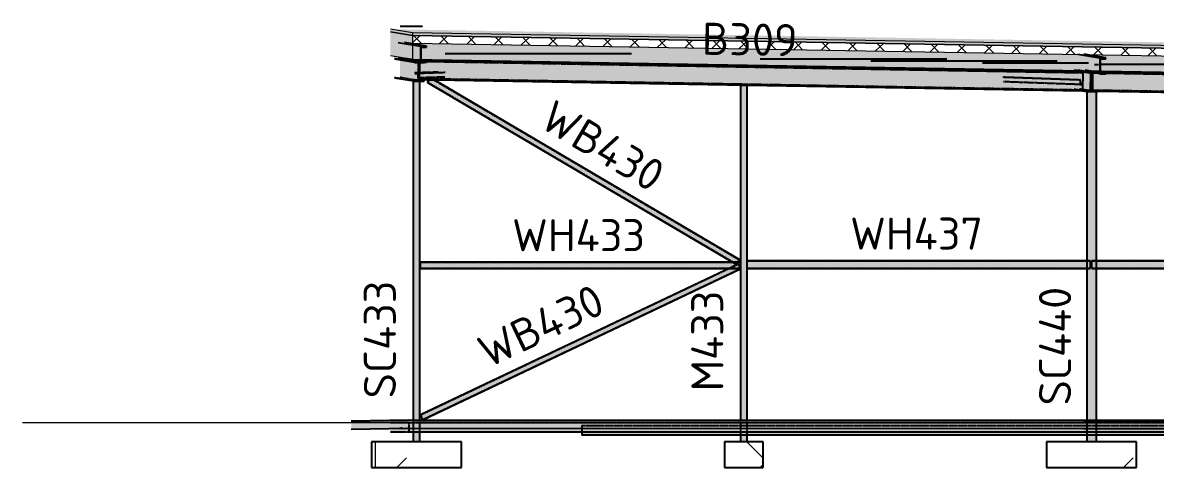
# Model space of a CAD drawing. Header units: millimetres. Extents: x 632 to 524205, y -3890 to 20851.
# Drawn here: x 419485 to 437117, y 4500 to 11428 of the extents above; entities that cross this region are included whole.
import ezdxf

# ---------------------------------------------------------------- set-up
doc = ezdxf.new("R2010")
doc.units = ezdxf.units.MM
for name, pattern in [('Dash', [7, 5, -2]), ('Hidden Double', [7, 5, -2]), ('Hidden Half', [3, 2, -1])]:
    doc.linetypes.add(name, pattern=pattern)
for name, color, linetype, lineweight in [('A-230-H-FLOOR', 190, 'Continuous', 13), ('A-230-M_FLOOR', 192, 'Continuous', 13), ('A-230-MH_FLOOR', 190, 'Hidden Double', 13), ('A-270-M_ROOF', 132, 'Continuous', 13), ('S-160-M_FOUND', 171, 'Continuous', 13), ('S-160-MH_FOUND', 171, 'Hidden Half', 13), ('S-280-A_COLUMN', 171, 'Continuous', 18), ('S-280-A_STRUCT_FRAME', 2, 'Continuous', 18), ('S-280-M_COLUMN', 52, 'Continuous', 13), ('S-280-M_STRUCT_FRAME', 12, 'Continuous', 13), ('S-280-MH_COLUMN', 52, 'Hidden Half', 13), ('Z-230-A_LEVEL', 51, 'Continuous', 13)]:
    doc.layers.add(name, color=color, linetype=linetype, lineweight=lineweight)
doc.styles.add('ISOCPEUR_2', font='isocpeur.ttf', dxfattribs={"height": 500})
pattern_1 = [(45, (-2350522.9, 0), (-1414.214, 0), [750, -3000]), (45, (-2349522.9, 1000), (-1414.214, 0), [750, -3000]), (45, (-2348522.9, -300), (-1414.214, 0), [250, -2000]), (90, (-2348522.9, 500), (-500, 500), [500, -2000]), (315, (-2348523, 1000), (0, 2828.43), [500, -3000]), (0, (-2349523, 1000), (2000, 2000), [300, -1000]), (0, (-2352023, 2000), (2000, 2000), [300, -2000])]

# ---------------------------------------------------------------- blocks, each defined once
blk = doc.blocks.new('25021-APA-ZZ-ZZ-M3-AR-000001_V3_rvt-5-S6_501-SECTION 6B')
at = {"layer": 'A-270-M_ROOF', "lineweight": 5, "transparency": 33554432}
for color, points in [(9, [(-2298922, 9609), (-2299266, 9665), (-2396617, 11326), (-2396273, 11270), (-2300735, 9640)]), (9, [(-2396273, 11230), (-2396273, 11270), (-2396617, 11326), (-2396617, 11286)]), (10, [(-2298922, 9569), (-2299266, 9624), (-2396617, 11286), (-2396273, 11230), (-2300735, 9600)]), (254, [(-2396495, 10895), (-2396495, 11118), (-2396400, 11117), (-2396273, 11096), (-2396273, 11230), (-2396617, 11286), (-2396617, 10915), (-2396525, 10900)])]:
    blk.add_hatch(color=color, dxfattribs=at).paths.add_polyline_path(points)
at = {"layer": 'A-270-M_ROOF', "transparency": 33554432}
blk.add_hatch(color=9, dxfattribs=at).paths.add_polyline_path([(-2298922, 9569), (-2298922, 9609), (-2396272, 11270), (-2396272, 11230), (-2300735, 9600)])
at = {"layer": 'A-270-M_ROOF', "lineweight": 5}
h = blk.add_hatch(dxfattribs=at)
h.set_pattern_fill('FP_23', angle=135, style=0, pattern_type=2)
h.set_pattern_definition([(44.022, (-2350522.92, 5e-07), (-208.4804, 215.7219), []), (134.0225, (-2350522.92, 5e-07), (-215.7202, -208.4822), [])])
h.paths.add_polyline_path([(-2298922, 9449), (-2298922, 9569), (-2396272, 11230), (-2396272, 11110), (-2385919, 10933), (-2385919, 10938), (-2385823, 10936), (-2385792, 10931), (-2375342, 10753), (-2375342, 10757), (-2375247, 10756), (-2375216, 10751), (-2364766, 10572), (-2364766, 10577), (-2364671, 10575), (-2364640, 10570), (-2354190, 10392), (-2354190, 10396), (-2354095, 10395), (-2354063, 10390), (-2343614, 10211), (-2343614, 10216), (-2343518, 10214), (-2343487, 10209), (-2333037, 10031), (-2333037, 10036), (-2332942, 10034), (-2332911, 10029), (-2326920, 9927), (-2326920, 9931), (-2326826, 9930), (-2326797, 9925), (-2300735, 9480)])
at = {"layer": 'A-270-M_ROOF', "lineweight": 5, "transparency": 33554432}
h = blk.add_hatch(color=254, dxfattribs=at)
h.paths.add_polyline_path([(-2298922, 9199), (-2298922, 9449), (-2320900, 9824), (-2320688, 9772), (-2320688, 9757), (-2320772, 9757), (-2320772, 9571), (-2315326, 9478), (-2315326, 9727), (-2315235, 9726), (-2315076, 9674), (-2315076, 9659), (-2315159, 9659), (-2315159, 9476), (-2307126, 9339), (-2307126, 9585), (-2307035, 9584), (-2306876, 9532), (-2306876, 9517), (-2306959, 9517), (-2306959, 9336), (-2303074, 9269), (-2303074, 9511), (-2302983, 9510), (-2302733, 9457), (-2302733, 9442), (-2302817, 9442), (-2302816, 9265), (-2300735, 9229)])
h.paths.add_polyline_path([(-2320999, 9576), (-2320999, 9826), (-2326797, 9925), (-2326546, 9876), (-2326546, 9861), (-2326631, 9861), (-2326631, 9671), (-2321015, 9576)])
h.paths.add_polyline_path([(-2326998, 9678), (-2326998, 9682), (-2326920, 9682), (-2326920, 9927), (-2332911, 10029), (-2332598, 9978), (-2332598, 9963), (-2332685, 9963), (-2332685, 9775), (-2327193, 9681)])
h.paths.add_polyline_path([(-2333118, 9782), (-2333118, 9787), (-2333037, 9787), (-2333037, 10031), (-2343487, 10209), (-2343174, 10159), (-2343174, 10144), (-2343261, 10144), (-2343261, 9955), (-2333328, 9786)])
h.paths.add_polyline_path([(-2343694, 9962), (-2343694, 9967), (-2343614, 9967), (-2343614, 10211), (-2354063, 10390), (-2353750, 10339), (-2353750, 10324), (-2353837, 10324), (-2353837, 10136), (-2343898, 9966)])
h.paths.add_polyline_path([(-2354270, 10143), (-2354270, 10147), (-2354190, 10147), (-2354190, 10392), (-2364640, 10570), (-2364327, 10520), (-2364327, 10505), (-2364413, 10505), (-2364413, 10316), (-2354466, 10146)])
h.paths.add_polyline_path([(-2364846, 10323), (-2364846, 10328), (-2364766, 10328), (-2364766, 10572), (-2375216, 10751), (-2374903, 10700), (-2374903, 10685), (-2374990, 10685), (-2374990, 10496), (-2365032, 10327)])
h.paths.add_polyline_path([(-2375423, 10504), (-2375423, 10508), (-2375342, 10508), (-2375342, 10753), (-2385792, 10931), (-2385479, 10881), (-2385479, 10866), (-2385566, 10866), (-2385566, 10677), (-2375439, 10504)])
h.paths.add_polyline_path([(-2385975, 10684), (-2385975, 10688), (-2385919, 10688), (-2385919, 10933), (-2396272, 11110), (-2396272, 11096), (-2396055, 11061), (-2396055, 11046), (-2396142, 11046), (-2396142, 10857), (-2386193, 10688)])
at = {"layer": 'A-270-M_ROOF', "color": 253, "lineweight": 5}
for p, q in [((-2396273, 11270), (-2396617, 11326)), ((-2396273, 11230), (-2396617, 11286)), ((-2396617, 11286), (-2396273, 11230)), ((-2396272, 11270), (-2396272, 11230)), ((-2299265, 9615), (-2396272, 11270)), ((-2396272, 11230), (-2396272, 10860)), ((-2298922, 9569), (-2396272, 11230)), ((-2396272, 11230), (-2298922, 9569)), ((-2396272, 11110), (-2298976, 9450)), ((-2396617, 10915), (-2396273, 10860)), ((-2396272, 10860), (-2298976, 9199))]:
    blk.add_line(p, q, dxfattribs=at)
blk = doc.blocks.new('NRP_Framing-Steel-PFC - OR308 - 250PFC-3898688-S6_501-SECTION 6B')
at = {"layer": 'S-280-M_STRUCT_FRAME', "linetype": 'Dash', "lineweight": 25}
for points in [[(-2385479, 10881), (-2385823, 10936), (-2385919, 10938), (-2385574, 10882), (-2385555, 10882)], [(-2385574, 10632), (-2385574, 10882), (-2385919, 10938), (-2385919, 10687), (-2385613, 10638)], [(-2385479, 10630), (-2385479, 10645), (-2385566, 10647), (-2385566, 10867), (-2385479, 10866), (-2385479, 10881), (-2385574, 10882), (-2385574, 10632), (-2385555, 10632)], [(-2385479, 10645), (-2385566, 10659), (-2385566, 10647), (-2385555, 10647)]]:
    blk.add_hatch(color=256, dxfattribs=at).paths.add_polyline_path(points)
at = {"layer": 'S-280-M_STRUCT_FRAME', "lineweight": 25}
for p, q in [((-2385919, 10938), (-2385574, 10882)), ((-2385479, 10881), (-2385823, 10936)), ((-2385479, 10881), (-2385574, 10882)), ((-2385574, 10882), (-2385574, 10632)), ((-2385566, 10647), (-2385566, 10867)), ((-2385566, 10867), (-2385479, 10866)), ((-2385479, 10866), (-2385479, 10881)), ((-2385574, 10632), (-2385919, 10687)), ((-2385574, 10632), (-2385479, 10630)), ((-2385479, 10645), (-2385566, 10659)), ((-2385479, 10645), (-2385566, 10647)), ((-2385479, 10630), (-2385479, 10645))]:
    blk.add_line(p, q, dxfattribs=at)
blk = doc.blocks.new('NRP_Framing-Steel-SHS - WH433 - 100x100x5_0SHS-4145821-S6_501-SECTION 6B')
at = {"layer": 'S-280-M_STRUCT_FRAME', "linetype": 'Dash', "lineweight": 25}
blk.add_hatch(color=256, dxfattribs=at).paths.add_polyline_path([(-2394115, 7600), (-2391167, 7600), (-2391167, 7700), (-2396149, 7700), (-2396149, 7600)])
at = {"layer": 'S-280-M_STRUCT_FRAME', "lineweight": 25}
for p, q in [((-2396149, 7600), (-2396149, 7700)), ((-2396149, 7700), (-2391167, 7700)), ((-2396149, 7600), (-2391167, 7600)), ((-2391167, 7700), (-2391167, 7600))]:
    blk.add_line(p, q, dxfattribs=at)
at = {"layer": 'S-280-M_STRUCT_FRAME', "linetype": 'Dash', "lineweight": 25}
for p, q in [((-2396149, 7695), (-2391167, 7695)), ((-2396149, 7605), (-2391167, 7605))]:
    blk.add_line(p, q, dxfattribs=at)
blk = doc.blocks.new('NRP_Framing-Steel-SHS - WH437 - 125x125x5_0SHS-4144069-S6_501-SECTION 6B')
at = {"layer": 'S-280-M_STRUCT_FRAME', "linetype": 'Dash', "lineweight": 25}
blk.add_hatch(color=256, dxfattribs=at).paths.add_polyline_path([(-2380479, 7600), (-2380479, 7725), (-2385699, 7725), (-2385699, 7600), (-2384777, 7600)])
at = {"layer": 'S-280-M_STRUCT_FRAME', "lineweight": 25}
for p, q in [((-2385699, 7600), (-2385699, 7725)), ((-2385699, 7725), (-2380479, 7725)), ((-2385699, 7600), (-2380479, 7600)), ((-2380479, 7725), (-2380479, 7600))]:
    blk.add_line(p, q, dxfattribs=at)
at = {"layer": 'S-280-M_STRUCT_FRAME', "linetype": 'Dash', "lineweight": 25}
for p, q in [((-2385699, 7720), (-2380479, 7720)), ((-2385699, 7605), (-2380479, 7605))]:
    blk.add_line(p, q, dxfattribs=at)
blk = doc.blocks.new('NRP_Framing-Steel-SHS - WH437 - 125x125x5_0SHS-4144070-S6_501-SECTION 6B')
at = {"layer": 'S-280-M_STRUCT_FRAME', "linetype": 'Dash', "lineweight": 25}
blk.add_hatch(color=256, dxfattribs=at).paths.add_polyline_path([(-2387890, 7600), (-2385725, 7600), (-2385725, 7725), (-2391066, 7725), (-2391066, 7600), (-2391002, 7600)])
at = {"layer": 'S-280-M_STRUCT_FRAME', "lineweight": 25}
for p, q in [((-2391066, 7600), (-2391066, 7725)), ((-2391066, 7725), (-2385725, 7725)), ((-2391066, 7600), (-2385725, 7600)), ((-2385725, 7725), (-2385725, 7600))]:
    blk.add_line(p, q, dxfattribs=at)
at = {"layer": 'S-280-M_STRUCT_FRAME', "linetype": 'Dash', "lineweight": 25}
for p, q in [((-2391066, 7720), (-2385725, 7720)), ((-2391066, 7605), (-2385725, 7605))]:
    blk.add_line(p, q, dxfattribs=at)
blk = doc.blocks.new('NRP_Framing-Steel-SHS - WB430 - 89x89x6_0SHS-3915792-S6_501-SECTION 6B')
at = {"layer": 'S-280-M_STRUCT_FRAME', "linetype": 'Dash', "lineweight": 25}
blk.add_hatch(color=256, dxfattribs=at).paths.add_polyline_path([(-2391230, 7662), (-2391184, 7738), (-2395995, 10573), (-2396041, 10496), (-2394115, 9362)])
at = {"layer": 'S-280-M_STRUCT_FRAME', "lineweight": 25}
for p, q in [((-2396041, 10496), (-2395995, 10573)), ((-2396041, 10496), (-2391230, 7662)), ((-2395995, 10573), (-2391184, 7738)), ((-2391184, 7738), (-2391230, 7662))]:
    blk.add_line(p, q, dxfattribs=at)
at = {"layer": 'S-280-M_STRUCT_FRAME', "linetype": 'Dash', "lineweight": 25}
for p, q in [((-2396038, 10502), (-2391227, 7667)), ((-2395998, 10568), (-2391187, 7733))]:
    blk.add_line(p, q, dxfattribs=at)
blk = doc.blocks.new('NRP_Framing-Steel-SHS - WB430 - 89x89x6_0SHS-4145822-S6_501-SECTION 6B')
at = {"layer": 'S-280-M_STRUCT_FRAME', "linetype": 'Dash', "lineweight": 25}
blk.add_hatch(color=256, dxfattribs=at).paths.add_polyline_path([(-2396112, 5242), (-2391166, 7593), (-2391204, 7673), (-2396150, 5322)])
at = {"layer": 'S-280-M_STRUCT_FRAME', "lineweight": 25}
for p, q in [((-2396150, 5322), (-2391204, 7673)), ((-2396112, 5242), (-2391166, 7593)), ((-2391204, 7673), (-2391166, 7593)), ((-2396112, 5242), (-2396150, 5322))]:
    blk.add_line(p, q, dxfattribs=at)
at = {"layer": 'S-280-M_STRUCT_FRAME', "linetype": 'Dash', "lineweight": 25}
for p, q in [((-2396148, 5317), (-2391202, 7668)), ((-2396114, 5247), (-2391169, 7598))]:
    blk.add_line(p, q, dxfattribs=at)
blk = doc.blocks.new('NRP_Framing-Steel-Purlin Z - P916 - EZ250-24-4000528-S6_501-SECTION 6B')
at = {"layer": 'S-280-M_STRUCT_FRAME', "color": 1, "lineweight": 25}
blk.add_line((-2392864, 10941), (-2395768, 10941), dxfattribs=at)
blk = doc.blocks.new('NRP_Framing-Steel-Purlin Z - P916 - EZ250-24-V82-S6_501-SECTION 6B')
at = {"layer": 'S-280-M_STRUCT_FRAME', "color": 1, "lineweight": 25}
blk.add_line((-2387957, 10857), (-2390861, 10857), dxfattribs=at)
blk = doc.blocks.new('NRP_Framing-Steel-Purlin C - P946 - EC250-24-4000674-S6_501-SECTION 6B')
at = {"layer": 'S-280-M_STRUCT_FRAME', "color": 1, "lineweight": 25}
blk.add_line((-2385596, 10769), (-2385657, 10769), dxfattribs=at)
blk.add_line((-2385596, 10769), (-2385657, 10769), dxfattribs=at)
blk = doc.blocks.new('NRP_Framing-Steel-Purlin C - P946 - EC250-24-4000829-S6_501-SECTION 6B')
at = {"layer": 'S-280-M_STRUCT_FRAME', "color": 1, "lineweight": 25}
blk.add_line((-2386237, 10828), (-2389141, 10828), dxfattribs=at)
blk.add_line((-2386237, 10828), (-2389141, 10828), dxfattribs=at)
blk = doc.blocks.new('NRP_Framing-Steel-Purlin Z - G914 - EZ250-15-4116936-S6_501-SECTION 6B')
at = {"layer": 'S-280-M_STRUCT_FRAME', "color": 150, "lineweight": 25}
blk.add_line((-2396120, 11369), (-2396465, 11369), dxfattribs=at)
blk = doc.blocks.new('NRP_Column-Steel-SHS - SC433 - 100x100x5_0SHS-4145820-S6_501-SECTION 6B')
at = {"layer": 'S-280-MH_COLUMN', "lineweight": 25}
for p, q in [((-2396257, 10517), (-2396257, 10531)), ((-2396257, 5235), (-2396257, 10517)), ((-2396167, 10531), (-2396167, 10515)), ((-2396167, 10515), (-2396167, 5235)), ((-2396257, 5050), (-2396257, 5235)), ((-2396167, 5235), (-2396167, 5050)), ((-2396257, 4900), (-2396257, 5050)), ((-2396167, 5050), (-2396167, 4900))]:
    blk.add_line(p, q, dxfattribs=at)
blk = doc.blocks.new('NRP_Column-Steel-SHS - SC440 - 150x150x5_0SHS-4132256-S6_501-SECTION 6B')
at = {"layer": 'S-280-MH_COLUMN', "lineweight": 25}
for p, q in [((-2385772, 7725), (-2385772, 10351)), ((-2385632, 10351), (-2385632, 7725)), ((-2385772, 7599), (-2385772, 7725)), ((-2385772, 5235), (-2385772, 7599)), ((-2385632, 7725), (-2385632, 7599)), ((-2385632, 7599), (-2385632, 5235)), ((-2385772, 5000), (-2385772, 5235)), ((-2385632, 5235), (-2385632, 5000)), ((-2385772, 4900), (-2385772, 5000)), ((-2385632, 5000), (-2385632, 4900))]:
    blk.add_line(p, q, dxfattribs=at)
blk = doc.blocks.new('NRP_Foundation-Pad Footing Fibre _v2_ - PF5 -1400 x 1400 x 400d-3893014-S6_501-SECTION 6B')
at = {"layer": 'S-160-M_FOUND'}
h = blk.add_hatch(dxfattribs=at)
h.set_pattern_fill('FP_24', color=256, style=0, pattern_type=2)
h.set_pattern_definition(pattern_1)
h.paths.add_polyline_path([(-2395512, 4500), (-2395512, 4900), (-2396912, 4900), (-2396912, 4500)])
at = {"layer": 'S-160-M_FOUND', "lineweight": 25}
for p, q in [((-2395512, 4900), (-2396912, 4900)), ((-2396912, 4900), (-2396912, 4500)), ((-2395512, 4500), (-2395512, 4900)), ((-2396912, 4500), (-2395512, 4500))]:
    blk.add_line(p, q, dxfattribs=at)
blk = doc.blocks.new('NRP_Foundation-Pad Footing Fibre _v2_ - PF5 -1400 x 1400 x 400d-V62-S6_501-SECTION 6B')
at = {"layer": 'S-160-M_FOUND'}
h = blk.add_hatch(dxfattribs=at)
h.set_pattern_fill('FP_24', color=256, style=0, pattern_type=2)
h.set_pattern_definition(pattern_1)
h.paths.add_polyline_path([(-2385002.4293, 4500), (-2385002.4293, 4900), (-2386402.4293, 4900), (-2386402.4293, 4500)])
at = {"layer": 'S-160-M_FOUND', "lineweight": 25}
for p, q in [((-2385002.4293, 4900), (-2386402.4293, 4900)), ((-2386402.4293, 4900), (-2386402.4293, 4500)), ((-2385002.4293, 4500), (-2385002.4293, 4900)), ((-2386402.4293, 4500), (-2385002.4293, 4500))]:
    blk.add_line(p, q, dxfattribs=at)
blk = doc.blocks.new('NRP_Framing-Steel-EA - RB725 - 75x75x8EA-3901759-S6_501-SECTION 6B')
at = {"layer": 'S-280-M_STRUCT_FRAME', "linetype": 'Dash', "lineweight": 25}
for p, q in [((-2387084, 10582), (-2385879, 10539)), ((-2387061, 10582), (-2385876, 10539)), ((-2385881, 10464), (-2387075, 10507)), ((-2385879, 10539), (-2385881, 10464)), ((-2385881, 10464), (-2385854, 10467)), ((-2385876, 10539), (-2385879, 10539)), ((-2385878, 10472), (-2385876, 10539)), ((-2385878, 10476), (-2385854, 10475)), ((-2385854, 10475), (-2385878, 10472)), ((-2385854, 10467), (-2385854, 10475))]:
    blk.add_line(p, q, dxfattribs=at)
blk = doc.blocks.new('NRP_Framing-Steel-EA - RB725 - 75x75x8EA-3901991-S6_501-SECTION 6B')
at = {"layer": 'S-280-M_STRUCT_FRAME', "linetype": 'Dash', "lineweight": 25}
for p, q in [((-2395873, 10657), (-2396238, 10645)), ((-2396185, 10641), (-2396238, 10645)), ((-2396238, 10645), (-2396238, 10637)), ((-2396238, 10637), (-2396191, 10634)), ((-2396191, 10634), (-2396192, 10567)), ((-2396186, 10567), (-2396185, 10641)), ((-2395772, 10580), (-2396186, 10567)), ((-2396185, 10641), (-2395767, 10655)), ((-2396192, 10567), (-2396186, 10567))]:
    blk.add_line(p, q, dxfattribs=at)
blk = doc.blocks.new('NRP_Framing-Steel-PFC - B309 - 300PFC-4143857-S6_501-SECTION 6B')
at = {"layer": 'S-280-M_STRUCT_FRAME', "linetype": 'Dash', "lineweight": 25}
blk.add_hatch(color=256, dxfattribs=at).paths.add_polyline_path([(-2385843, 10360), (-2385838, 10660), (-2396114, 10835), (-2396055, 10826), (-2396055, 10811), (-2396085, 10811), (-2396085, 10809), (-2396161, 10809), (-2396164, 10537), (-2396018, 10535), (-2395995, 10573), (-2395928, 10533), (-2385882, 10361)])
for p, q in [((-2396183, 10538), (-2396178, 10838)), ((-2396178, 10838), (-2396123, 10837)), ((-2396055, 10820), (-2396178, 10822)), ((-2385838, 10644), (-2396055, 10820)), ((-2396165, 10553), (-2396183, 10554)), ((-2396164, 10537), (-2396183, 10538)), ((-2396009, 10551), (-2396165, 10553)), ((-2395928, 10533), (-2396018, 10535)), ((-2395956, 10550), (-2396009, 10551)), ((-2385843, 10376), (-2395956, 10550)), ((-2391067, 10450), (-2391068, 10450))]:
    blk.add_line(p, q, dxfattribs=at)
at = {"layer": 'S-280-M_STRUCT_FRAME', "lineweight": 25}
for p, q in [((-2396123, 10837), (-2385838, 10660)), ((-2385838, 10660), (-2385843, 10360)), ((-2396018, 10535), (-2396164, 10537)), ((-2391068, 10450), (-2395928, 10533)), ((-2385843, 10360), (-2391066, 10450))]:
    blk.add_line(p, q, dxfattribs=at)
blk = doc.blocks.new('NRP_Framing-Steel-PFC - B309 - 300PFC-3900281-S6_501-SECTION 6B')
at = {"layer": 'S-280-M_STRUCT_FRAME', "linetype": 'Dash', "lineweight": 25}
h = blk.add_hatch(color=256, dxfattribs=at)
h.paths.add_polyline_path([(-2375291, 10179), (-2375286, 10479), (-2385540, 10655), (-2385479, 10645), (-2385479, 10630), (-2385574, 10632), (-2385655, 10645), (-2385688, 10645), (-2385688, 10363), (-2385613, 10361), (-2385613, 10356), (-2375439, 10182)])
h.paths.add_polyline_path([(-2385710, 10364), (-2385710, 10645), (-2385713, 10645), (-2385718, 10364)])
at = {"layer": 'S-280-M_STRUCT_FRAME', "lineweight": 25}
for p, q in [((-2385718, 10364), (-2385713, 10645)), ((-2385540, 10655), (-2375286, 10479)), ((-2375286, 10479), (-2375291, 10179)), ((-2380380, 10267), (-2385613, 10356)), ((-2375291, 10179), (-2380378, 10267))]:
    blk.add_line(p, q, dxfattribs=at)
at = {"layer": 'S-280-M_STRUCT_FRAME', "linetype": 'Dash', "lineweight": 25}
for p, q in [((-2385713, 10645), (-2385713, 10658)), ((-2385713, 10658), (-2385540, 10655)), ((-2385710, 10642), (-2385713, 10642)), ((-2385688, 10642), (-2385710, 10642)), ((-2385628, 10641), (-2385688, 10642)), ((-2385479, 10638), (-2385628, 10641)), ((-2375286, 10463), (-2385479, 10638)), ((-2385710, 10374), (-2385718, 10374)), ((-2385718, 10358), (-2385718, 10364)), ((-2385613, 10356), (-2385718, 10358)), ((-2385688, 10374), (-2385710, 10374)), ((-2375291, 10195), (-2385688, 10374)), ((-2380379, 10267), (-2380380, 10267))]:
    blk.add_line(p, q, dxfattribs=at)
blk = doc.blocks.new('NRP_Column-Steel-SHS - M433 - 100x100x5_0SHS-3909548-S6_501-SECTION 6B')
at = {"layer": 'S-280-MH_COLUMN', "lineweight": 25}
for p, q in [((-2391161, 5235), (-2391161, 10450)), ((-2391071, 10450), (-2391071, 5235)), ((-2391161, 5050), (-2391161, 5235)), ((-2391071, 5235), (-2391071, 5050)), ((-2391161, 4900), (-2391161, 5050)), ((-2391071, 5050), (-2391071, 4900))]:
    blk.add_line(p, q, dxfattribs=at)
blk = doc.blocks.new('NRP_Foundation-Pad Footing Fibre _v2_ - PF6 -600 x 600 x 400d-3914141-S6_501-SECTION 6B')
at = {"layer": 'S-160-M_FOUND'}
h = blk.add_hatch(dxfattribs=at)
h.set_pattern_fill('FP_24', color=256, style=0, pattern_type=2)
h.set_pattern_definition(pattern_1)
h.paths.add_polyline_path([(-2391416, 4500), (-2390816, 4500), (-2390816, 4900), (-2391416, 4900)])
at = {"layer": 'S-160-M_FOUND', "lineweight": 25}
for p, q in [((-2390816, 4900), (-2391416, 4900)), ((-2391416, 4900), (-2391416, 4500)), ((-2390816, 4500), (-2390816, 4900)), ((-2391416, 4500), (-2390816, 4500))]:
    blk.add_line(p, q, dxfattribs=at)
blk = doc.blocks.new('NRP_Framing-Steel-Purlin Z - P916 - EZ250-24-V83-S6_501-SECTION 6B')
at = {"layer": 'S-280-M_STRUCT_FRAME', "color": 1, "linetype": 'Dash', "lineweight": 25}
blk.add_line((-2385566, 10774), (-2385587, 10774), dxfattribs=at)
at = {"layer": 'S-280-M_STRUCT_FRAME', "color": 1, "lineweight": 25}
blk.add_line((-2383049, 10774), (-2385566, 10774), dxfattribs=at)
blk = doc.blocks.new('NRP_Framing-Steel-Purlin C - P946 - EC250-24-4000828-S6_501-SECTION 6B')
at = {"layer": 'S-280-M_STRUCT_FRAME', "color": 1, "lineweight": 25}
blk.add_line((-2385768, 10798), (-2387399, 10798), dxfattribs=at)
blk.add_line((-2385768, 10798), (-2387399, 10798), dxfattribs=at)
at = {"layer": 'S-280-M_STRUCT_FRAME', "color": 1, "linetype": 'Dash', "lineweight": 25}
blk.add_line((-2385753, 10798), (-2385768, 10798), dxfattribs=at)
blk.add_line((-2385753, 10798), (-2385768, 10798), dxfattribs=at)

msp = doc.modelspace()

# ---------------------------------------------------------------- hatches: boundary and pattern name
at = {"layer": 'A-230-H-FLOOR', "lineweight": 5}
for points in [[(424600, 5214), (425478, 5230), (425496, 5235), (424600, 5222)], [(425496, 5235), (425478, 5230), (425500, 5233)], [(443276, 5227), (512847, 5227), (512847, 5232), (510489, 5232), (510489, 5235), (493706, 5235), (493706, 5232), (490706, 5232), (490706, 5235), (474667, 5235), (474667, 5232), (471667, 5232), (471667, 5235), (454912, 5235), (454912, 5232), (453212, 5232), (453212, 5235), (428272, 5233), (437051, 5227)], [(425211, 5098), (425392, 5109), (424600, 5094), (424600, 5094)]]:
    msp.add_hatch(color=256, dxfattribs=at).paths.add_polyline_path(points)
at = {"layer": 'A-230-H-FLOOR'}
h = msp.add_hatch(dxfattribs=at)
h.set_pattern_fill('FP_25', color=256, style=0, pattern_type=2)
h.set_pattern_definition([(50, (471304.7, 0), (728.7365, -63.756), [76.2, -838.2]), (355, (471304.7, 0), (-140.972, 764.228), [60.96, -670.56]), (100.451, (471365.4, -5.3), (587.77, 700.467), [64.76, -712.36]), (46.184, (471304.7, 203.2), (1084.316, -168.171), [114.3, -1257.3]), (96.636, (471395, 189.2), (949.61, 989.71), [97.14, -1068.54]), (351.184, (471304.7, 203.2), (949.62, 989.701), [91.44, -1005.84]), (21, (471406.3, 152.4), (606.458, -409.0606), [76.2, -838.2]), (326, (471406.3, 152.4), (247.208, 736.753), [60.96, -670.56]), (71.451, (471456.8, 118.3), (853.668, 327.6855), [64.76, -712.36]), (37.5, (471304.68, 0), (12.3547, 338.2201), [6.706, -655.726, 6.706, -674.014, -673.1]), (37.5, (471304.68, 0), (12.3547, 338.2201), [-1343.152, 6.706, -666.394]), (7.5, (471304.68, 0), (267.2789, 400.7221), [6.706, -381.406, 6.706, -640.486, -256.54]), (7.5, (471304.68, 0), (267.2789, 400.7221), [-1035.304, 6.706, -249.834]), (327.5, (471078.1, 0), (542.3633, -22.9153), [6.706, -247.294, 6.706, -785.774, -1051.56]), (327.5, (471078.1, 0), (542.3633, -22.9153), [-1046.48, 6.706, -1044.854]), (317.5, (470976.5, 0), (592.517, 101.707), [6.706, -323.494, 6.706, -519.582, -746.76]), (317.5, (470976.5, 0), (592.517, 101.707), [-856.488, 6.706, -740.054])])
h.paths.add_polyline_path([(518394, 5050), (519275, 5052), (519368, 5054), (519581, 5054), (524205, 5074), (524205, 5194), (518394, 5170), (514167, 5170), (512847, 5227), (435999, 5227), (425500, 5233), (425478, 5230), (424600, 5214), (424600, 5094), (425500, 5113), (437051, 5107), (512847, 5107), (514167, 5050), (517980, 5050)])
at = {"layer": 'A-230-M_FLOOR', "lineweight": 5}
h = msp.add_hatch(color=256, dxfattribs=at)
h.paths.add_polyline_path([(493079, 5050), (514167, 5050), (512847, 5107), (435999, 5107), (425496, 5112), (425496, 5050), (489966, 5050)])
h.paths.add_polyline_path([(514347, 5170), (519070, 5170), (519070, 5200), (513655, 5200), (514167, 5178)])
msp.add_hatch(color=256, dxfattribs=at).paths.add_polyline_path([(425496, 5050), (425496, 5112), (425478, 5110), (425392, 5109), (425211, 5098), (425211, 5050), (425478, 5050)])
h = msp.add_hatch(color=256, dxfattribs=at)
h.paths.add_polyline_path([(441450, 5000), (445411, 5000), (445411, 5050), (441450, 5050)])
h.paths.add_polyline_path([(428190, 5000), (430661, 5000), (430661, 5050), (428190, 5050)])
h.paths.add_polyline_path([(441350, 5000), (441350, 5050), (430761, 5050), (430761, 5000), (437051, 5000)])
at = {"layer": 'S-280-M_COLUMN', "lineweight": 5}
h = msp.add_hatch(color=256, dxfattribs=at)
h.paths.add_polyline_path([(425566, 4900), (425578, 4900), (425578, 5050), (425566, 5050)])
h.paths.add_polyline_path([(425567, 5235), (425578, 5235), (425578, 10516), (425566, 10518), (425566, 5235)])
h.paths.add_polyline_path([(425578, 10531), (425578, 10531), (425573, 10531)])
h = msp.add_hatch(color=256, dxfattribs=at)
h.paths.add_polyline_path([(425653, 4900), (425653, 5050), (425578, 5050), (425578, 4900)])
h.paths.add_polyline_path([(425653, 5235), (425653, 10515), (425581, 10515), (425581, 10515), (425578, 10515), (425578, 5235)])
h.paths.add_polyline_path([(425630, 10530), (425630, 10531), (425581, 10531)])
h = msp.add_hatch(color=256, dxfattribs=at)
h.paths.add_polyline_path([(425666, 4900), (425664, 5050), (425653, 5050), (425653, 4900), (425664, 4900)])
h.paths.add_polyline_path([(425666, 5235), (425666, 5235), (425664, 10515), (425653, 10515), (425653, 5235), (425664, 5235)])
h = msp.add_hatch(color=256, dxfattribs=at)
h.paths.add_polyline_path([(430663, 4900), (430674, 4900), (430674, 5050), (430661, 5050), (430661, 4900)])
h.paths.add_polyline_path([(430674, 5235), (430674, 10450), (430661, 10450), (430663, 5235), (430674, 5235)])
h = msp.add_hatch(color=256, dxfattribs=at)
h.paths.add_polyline_path([(430674, 4900), (430749, 4900), (430749, 5050), (430674, 5050)])
h.paths.add_polyline_path([(430674, 5235), (430749, 5235), (430749, 10450), (430674, 10450), (430674, 7599)])
h = msp.add_hatch(color=256, dxfattribs=at)
h.paths.add_polyline_path([(430755, 4900), (430761, 4900), (430760, 5050), (430749, 5050), (430749, 4900)])
h.paths.add_polyline_path([(430755, 5235), (430761, 5235), (430760, 10450), (430749, 10450), (430749, 5235)])
h = msp.add_hatch(color=256, dxfattribs=at)
h.paths.add_polyline_path([(436052, 4900), (436063, 4900), (436063, 5000), (436050, 5000), (436050, 4900)])
h.paths.add_polyline_path([(436063, 5235), (436063, 7600), (436050, 7599), (436052, 5235), (436062, 5235)])
h.paths.add_polyline_path([(436050, 7725), (436063, 7725), (436063, 10351), (436050, 10350), (436050, 9800)])
h = msp.add_hatch(color=256, dxfattribs=at)
h.paths.add_polyline_path([(436063, 4900), (436188, 4900), (436188, 5000), (436063, 5000)])
h.paths.add_polyline_path([(436063, 5235), (436188, 5235), (436188, 7600), (436129, 7600), (436129, 7725), (436188, 7725), (436188, 10351), (436063, 10350), (436063, 7725), (436103, 7725), (436103, 7600), (436063, 7599)])
h = msp.add_hatch(color=256, dxfattribs=at)
h.paths.add_polyline_path([(436200, 4900), (436198, 5000), (436188, 5000), (436188, 4900), (436198, 4900)])
h.paths.add_polyline_path([(436194, 5235), (436200, 5235), (436198, 7600), (436188, 7599), (436188, 5235)])
h.paths.add_polyline_path([(436198, 7725), (436200, 7725), (436198, 10351), (436188, 10350), (436188, 7725), (436196, 7725)])
at = {"layer": 'S-280-M_STRUCT_FRAME', "lineweight": 5}
for points in [[(425772, 11061), (425428, 11117), (425333, 11118), (425677, 11063)], [(425677, 10812), (425677, 11063), (425333, 11118), (425333, 10868), (425637, 10819)], [(425586, 10809), (425586, 10819), (425276, 10869), (425276, 10859), (425523, 10819)], [(425586, 10819), (425637, 10819), (425333, 10868), (425282, 10868), (425586, 10819)], [(425656, 10525), (425661, 10809), (425586, 10809), (425360, 10845), (425360, 10573), (425630, 10530)], [(425737, 10515), (425737, 10525), (425662, 10525), (425667, 10809), (425742, 10811), (425742, 10811), (425677, 10812), (425637, 10819), (425586, 10818), (425586, 10809), (425661, 10809), (425656, 10525), (425581, 10525), (425581, 10515)], [(425772, 10826), (425686, 10840), (425686, 10827), (425767, 10826)], [(436059, 10645), (436059, 10655), (435852, 10688), (435852, 10678), (435960, 10661), (435989, 10660), (435989, 10656), (435995, 10655)], [(436109, 10655), (435909, 10687), (435852, 10688), (436059, 10655)], [(436215, 10351), (436215, 10361), (436139, 10361), (436139, 10645), (436161, 10647), (436109, 10655), (436059, 10655), (436059, 10645), (436134, 10645), (436134, 10361), (436059, 10361), (436059, 10351), (436200, 10351)], [(425581, 10525), (425656, 10525), (425630, 10530), (425620, 10531), (425360, 10573), (425276, 10575), (425573, 10527)], [(425581, 10515), (425581, 10525), (425276, 10575), (425276, 10564), (425573, 10517)], [(436078, 10361), (436134, 10361), (435985, 10384), (435984, 10373), (436059, 10361)], [(436059, 10351), (436059, 10361), (435984, 10373), (435984, 10363), (436056, 10351)]]:
    msp.add_hatch(color=256, dxfattribs=at).paths.add_polyline_path(points)
at = {"layer": 'S-280-M_STRUCT_FRAME'}
msp.add_hatch(color=256, dxfattribs=at).paths.add_polyline_path([(425772, 10811), (425772, 10826), (425686, 10827), (425686, 11048), (425772, 11046), (425772, 11061), (425677, 11063), (425677, 10812), (425767, 10811)])
at = {"layer": 'S-280-M_STRUCT_FRAME', "lineweight": 5}
h = msp.add_hatch(color=256, dxfattribs=at)
h.paths.add_polyline_path([(436134, 10361), (436134, 10645), (436118, 10645), (436118, 10364)])
h.paths.add_polyline_path([(436109, 10365), (436114, 10645), (436047, 10647), (435989, 10655), (435985, 10385), (436109, 10365)])
h.paths.add_polyline_path([(435960, 10661), (435936, 10665), (435936, 10661)])
h = msp.add_hatch(color=256, dxfattribs=at)
h.paths.add_polyline_path([(425667, 10525), (425737, 10526), (425662, 10538), (425664, 10531), (425662, 10529), (425662, 10525)])
h.paths.add_polyline_path([(425656, 10531), (425657, 10531), (425657, 10538)])

# ---------------------------------------------------------------- linework, layer by layer
at = {"layer": 'A-230-M_FLOOR', "lineweight": 25}
for p, q in [((425496, 5235), (424600, 5222)), ((425478, 5230), (424600, 5214)), ((425496, 5235), (425478, 5230)), ((425500, 5233), (425478, 5230)), ((425496, 5235), (425500, 5233)), ((435999, 5227), (425496, 5235)), ((435999, 5227), (425500, 5233)), ((425563, 5235), (453212, 5235)), ((512847, 5227), (435999, 5227)), ((424600, 5094), (425478, 5110)), ((425350, 5106), (425211, 5098)), ((425350, 5050), (425211, 5050)), ((425478, 5110), (425500, 5113)), ((425496, 5112), (425496, 5050)), ((514165, 5050), (425496, 5050)), ((425500, 5113), (435999, 5107)), ((428190, 5050), (428190, 5000)), ((430661, 5000), (428190, 5000)), ((441350, 5000), (430761, 5000)), ((435999, 5107), (512847, 5107))]:
    msp.add_line(p, q, dxfattribs=at)
at = {"layer": 'A-230-MH_FLOOR', "lineweight": 25}
for p, q in [((425211, 5200), (513473, 5200)), ((425496, 5200), (425496, 5113)), ((428190, 5150), (445411, 5150)), ((428190, 5150), (428190, 5050)), ((425391, 5109), (425350, 5106)), ((425496, 5050), (425350, 5050)), ((430761, 5000), (430662, 5000))]:
    msp.add_line(p, q, dxfattribs=at)
at = {"layer": 'S-280-M_COLUMN', "lineweight": 25}
for p, q in [((425566, 10531), (425566, 10529)), ((425566, 10531), (425578, 10531)), ((425566, 10518), (425566, 5235)), ((425630, 10531), (425578, 10531)), ((425664, 10531), (425666, 10531)), ((425666, 5235), (425666, 10515)), ((430661, 10450), (430661, 5235)), ((430661, 10450), (430674, 10450)), ((430749, 10450), (430674, 10450)), ((430749, 10450), (430761, 10450)), ((430761, 5235), (430761, 10450)), ((436050, 10351), (436050, 7725)), ((436050, 10351), (436063, 10351)), ((436188, 10351), (436063, 10351)), ((436188, 10351), (436200, 10351)), ((436200, 7725), (436200, 10351)), ((436050, 7599), (436050, 5235)), ((436200, 5235), (436200, 7599)), ((425566, 5050), (425566, 4900)), ((425666, 4900), (425666, 5050)), ((430661, 5050), (430661, 4900)), ((430761, 4900), (430761, 5050)), ((436050, 5000), (436050, 4900)), ((436200, 4900), (436200, 5000))]:
    msp.add_line(p, q, dxfattribs=at)
at = {"layer": 'S-280-M_STRUCT_FRAME', "lineweight": 25}
for p, q in [((425333, 11118), (425677, 11063)), ((425772, 11061), (425428, 11117)), ((425772, 11061), (425677, 11063)), ((425677, 11063), (425677, 10812)), ((425686, 10827), (425686, 11048)), ((425686, 11048), (425772, 11046)), ((425772, 11046), (425772, 11061)), ((425471, 10838), (425276, 10869)), ((425586, 10809), (425276, 10859)), ((425677, 10812), (425333, 10868)), ((425586, 10812), (425586, 10809)), ((425586, 10809), (425661, 10809)), ((425661, 10809), (425658, 10625)), ((425662, 10525), (425667, 10809)), ((425667, 10809), (425742, 10809)), ((425677, 10812), (425772, 10811)), ((425772, 10826), (425686, 10840)), ((425772, 10826), (425686, 10827)), ((425742, 10809), (425742, 10811)), ((425772, 10811), (425772, 10826)), ((436059, 10655), (435852, 10688)), ((435960, 10661), (435852, 10678)), ((436059, 10645), (435989, 10656)), ((436059, 10655), (436109, 10655)), ((436059, 10645), (436059, 10655)), ((436134, 10645), (436059, 10645)), ((436134, 10361), (436134, 10645)), ((436139, 10645), (436139, 10361)), ((436173, 10645), (436139, 10645)), ((425573, 10517), (425276, 10564)), ((425581, 10525), (425581, 10515)), ((425656, 10525), (425581, 10525)), ((425581, 10515), (425737, 10515)), ((425737, 10525), (425662, 10538)), ((425737, 10525), (425662, 10525)), ((425737, 10515), (425737, 10525)), ((435984, 10373), (436059, 10361)), ((436055, 10351), (435984, 10363)), ((436046, 10375), (435985, 10385)), ((436059, 10361), (436134, 10361)), ((436059, 10351), (436059, 10361)), ((436139, 10361), (436215, 10361)), ((436215, 10351), (436200, 10351)), ((436215, 10361), (436208, 10362)), ((436215, 10361), (436215, 10351))]:
    msp.add_line(p, q, dxfattribs=at)
at = {"layer": 'S-280-M_STRUCT_FRAME', "linetype": 'Dash', "lineweight": 25}
for p, q in [((425690, 10827), (425450, 10866)), ((425586, 10819), (425471, 10838)), ((425742, 10819), (425586, 10819)), ((425586, 10819), (425586, 10812)), ((425742, 10819), (425691, 10827)), ((425742, 10811), (425742, 10819)), ((435989, 10656), (435961, 10661)), ((436215, 10655), (436027, 10685)), ((436110, 10655), (436215, 10655)), ((436215, 10645), (436173, 10645)), ((436215, 10655), (436215, 10645)), ((425276, 10575), (425581, 10525)), ((425620, 10531), (425360, 10573)), ((425581, 10515), (425573, 10517)), ((425656, 10525), (425621, 10531)), ((435852, 10394), (435960, 10377)), ((435889, 10378), (435852, 10384)), ((435984, 10363), (435890, 10378)), ((435985, 10385), (435936, 10393)), ((435961, 10377), (435984, 10373)), ((436134, 10361), (436046, 10375)), ((436059, 10351), (436055, 10351)), ((436059, 10351), (436059, 10351)), ((436200, 10351), (436059, 10351)), ((436208, 10362), (436139, 10373))]:
    msp.add_line(p, q, dxfattribs=at)
at = {"layer": 'S-280-MH_COLUMN', "lineweight": 25}
for p, q in [((425566, 10529), (425566, 10518)), ((425653, 10531), (425630, 10531)), ((425653, 10531), (425664, 10531)), ((425666, 10515), (425666, 10531)), ((436050, 7725), (436050, 7599)), ((436200, 7599), (436200, 7725)), ((425566, 5235), (425566, 5050)), ((425666, 5050), (425666, 5235)), ((430661, 5235), (430661, 5050)), ((430761, 5050), (430761, 5235)), ((436050, 5235), (436050, 5000)), ((436200, 5000), (436200, 5235))]:
    msp.add_line(p, q, dxfattribs=at)
at = {"layer": 'Z-230-A_LEVEL'}
msp.add_line((419485, 5200), (523191, 5200), dxfattribs=at)

# ---------------------------------------------------------------- block references
at = {"color": 10, "lineweight": 5}
msp.add_blockref('25021-APA-ZZ-ZZ-M3-AR-000001_V3_rvt-5-S6_501-SECTION 6B', (2821828, 0), dxfattribs=at)
at = {"layer": 'S-160-MH_FOUND', "lineweight": 25}
for name in ['NRP_Foundation-Pad Footing Fibre _v2_ - PF5 -1400 x 1400 x 400d-3893014-S6_501-SECTION 6B', 'NRP_Foundation-Pad Footing Fibre _v2_ - PF6 -600 x 600 x 400d-3914141-S6_501-SECTION 6B', 'NRP_Foundation-Pad Footing Fibre _v2_ - PF5 -1400 x 1400 x 400d-V62-S6_501-SECTION 6B']:
    msp.add_blockref(name, (2821828, 0), dxfattribs=at)
at = {"layer": 'S-280-M_STRUCT_FRAME', "color": 150, "lineweight": 25}
msp.add_blockref('NRP_Framing-Steel-Purlin Z - G914 - EZ250-15-4116936-S6_501-SECTION 6B', (2821828, 0), dxfattribs=at)
at = {"layer": 'S-280-M_STRUCT_FRAME', "color": 1, "lineweight": 25}
for name in ['NRP_Framing-Steel-Purlin Z - P916 - EZ250-24-4000528-S6_501-SECTION 6B', 'NRP_Framing-Steel-Purlin Z - P916 - EZ250-24-V82-S6_501-SECTION 6B', 'NRP_Framing-Steel-Purlin C - P946 - EC250-24-4000829-S6_501-SECTION 6B', 'NRP_Framing-Steel-Purlin C - P946 - EC250-24-4000674-S6_501-SECTION 6B']:
    msp.add_blockref(name, (2821828, 0), dxfattribs=at)
at = {"layer": 'S-280-M_STRUCT_FRAME', "lineweight": 25}
for name in ['NRP_Framing-Steel-PFC - OR308 - 250PFC-3898688-S6_501-SECTION 6B', 'NRP_Framing-Steel-SHS - WB430 - 89x89x6_0SHS-3915792-S6_501-SECTION 6B', 'NRP_Framing-Steel-SHS - WB430 - 89x89x6_0SHS-4145822-S6_501-SECTION 6B', 'NRP_Framing-Steel-SHS - WH433 - 100x100x5_0SHS-4145821-S6_501-SECTION 6B', 'NRP_Framing-Steel-SHS - WH437 - 125x125x5_0SHS-4144070-S6_501-SECTION 6B', 'NRP_Framing-Steel-SHS - WH437 - 125x125x5_0SHS-4144069-S6_501-SECTION 6B']:
    msp.add_blockref(name, (2821828, 0), dxfattribs=at)
at = {"layer": 'S-280-M_STRUCT_FRAME', "linetype": 'Dash', "lineweight": 25}
for name in ['NRP_Framing-Steel-PFC - B309 - 300PFC-4143857-S6_501-SECTION 6B', 'NRP_Framing-Steel-EA - RB725 - 75x75x8EA-3901991-S6_501-SECTION 6B', 'NRP_Framing-Steel-EA - RB725 - 75x75x8EA-3901759-S6_501-SECTION 6B', 'NRP_Framing-Steel-PFC - B309 - 300PFC-3900281-S6_501-SECTION 6B']:
    msp.add_blockref(name, (2821828, 0), dxfattribs=at)
at = {"layer": 'S-280-M_STRUCT_FRAME', "color": 1, "linetype": 'Dash', "lineweight": 25}
for name in ['NRP_Framing-Steel-Purlin C - P946 - EC250-24-4000828-S6_501-SECTION 6B', 'NRP_Framing-Steel-Purlin Z - P916 - EZ250-24-V83-S6_501-SECTION 6B']:
    msp.add_blockref(name, (2821828, 0), dxfattribs=at)
at = {"layer": 'S-280-MH_COLUMN', "lineweight": 25}
for name in ['NRP_Column-Steel-SHS - SC433 - 100x100x5_0SHS-4145820-S6_501-SECTION 6B', 'NRP_Column-Steel-SHS - M433 - 100x100x5_0SHS-3909548-S6_501-SECTION 6B', 'NRP_Column-Steel-SHS - SC440 - 150x150x5_0SHS-4132256-S6_501-SECTION 6B']:
    msp.add_blockref(name, (2821828, 0), dxfattribs=at)

# ---------------------------------------------------------------- texts
at = {"layer": 'S-280-A_COLUMN', "lineweight": 13, "char_height": 500, "attachment_point": 1, "rotation": 90, "style": 'ISOCPEUR_2'}
for s, insert, width in [('SC433', (424796, 5574), 2260.76), ('SC440', (435306, 5464), 2308.86), ('M433', (429892, 5685), 1891.98)]:
    msp.add_mtext(s, dxfattribs=dict(at, insert=insert, width=width))
at = {"layer": 'S-280-A_STRUCT_FRAME', "lineweight": 13, "char_height": 500, "attachment_point": 1, "style": 'ISOCPEUR_2'}
for s, insert, width, rotation in [('B309', (430064, 11429), 1779.75, 359.0169), ('WB430', (427758, 10245), 2501.26, 329.492), ('WB430', (426516, 6490), 2501.26, 25.4238)]:
    msp.add_mtext(s, dxfattribs=dict(at, insert=insert, width=width, rotation=rotation))
at = {"layer": 'S-280-A_STRUCT_FRAME', "lineweight": 13, "char_height": 500, "width": 2501.26, "attachment_point": 1, "style": 'ISOCPEUR_2'}
for s, insert in [('WH433', (427103, 8367)), ('WH437', (432365, 8392))]:
    msp.add_mtext(s, dxfattribs=dict(at, insert=insert))

doc.saveas('drawing.dxf')
